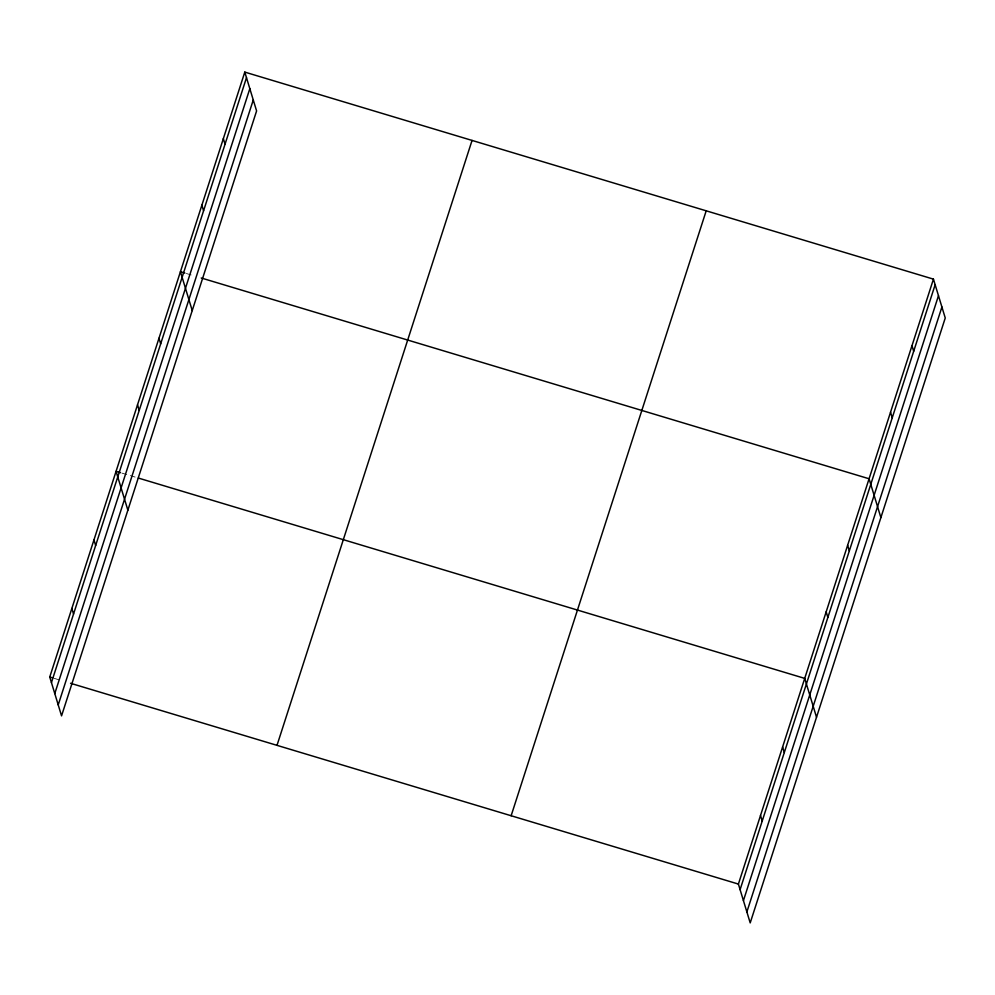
<?xml version="1.0" encoding="UTF-8"?>
<svg xmlns="http://www.w3.org/2000/svg" width="995" height="995" viewBox="0 0 995 995"><rect width="100%" height="100%" fill="white"/><g stroke="black" fill="none" stroke-linecap="round" stroke-linejoin="round"><path stroke-width="0.75" stroke-dasharray="4.97 3.73" d="M186.376 273.513L193.801 275.739M122.012 473.135L136.862 477.6M54.203 678.366L60.148 680.145"/><path stroke-width="1.49" d="M244.795 72.1L256.598 110.93L61.553 715.865L49.75 677.023L244.795 72.1L933.447 279.135L945.25 317.977L750.205 922.9L738.402 884.07L933.447 279.135M51.441 682.595L246.499 77.672M54.775 693.577L249.832 88.654M58.22 704.883L253.265 99.96M277.008 745.342L472.053 140.419M511.144 815.738L706.201 210.816M740.093 889.642L935.151 284.719M743.427 900.612L938.484 295.689M746.872 911.93L941.917 307.007M184.883 273.065L180.431 271.722L192.234 310.564M201.226 277.978L869.083 478.769L880.886 517.599M120.519 472.687L116.067 471.344L127.87 510.186M138.342 478.048L804.719 678.391L816.522 717.233M49.75 677.023L52.723 677.918M70.545 683.279L738.402 884.07M911.992 345.688L913.684 351.26M890.537 412.228L892.229 417.8M847.628 545.31L849.32 550.882M826.173 611.85L827.865 617.422M782.617 746.946L784.309 752.531M760.503 815.502L762.207 821.086M223.34 138.641L225.032 144.213M201.885 205.181L203.577 210.753M158.976 338.263L160.668 343.847M137.521 404.803L139.213 410.388M93.965 539.912L95.657 545.484M71.851 608.467L73.555 614.039"/></g></svg>
